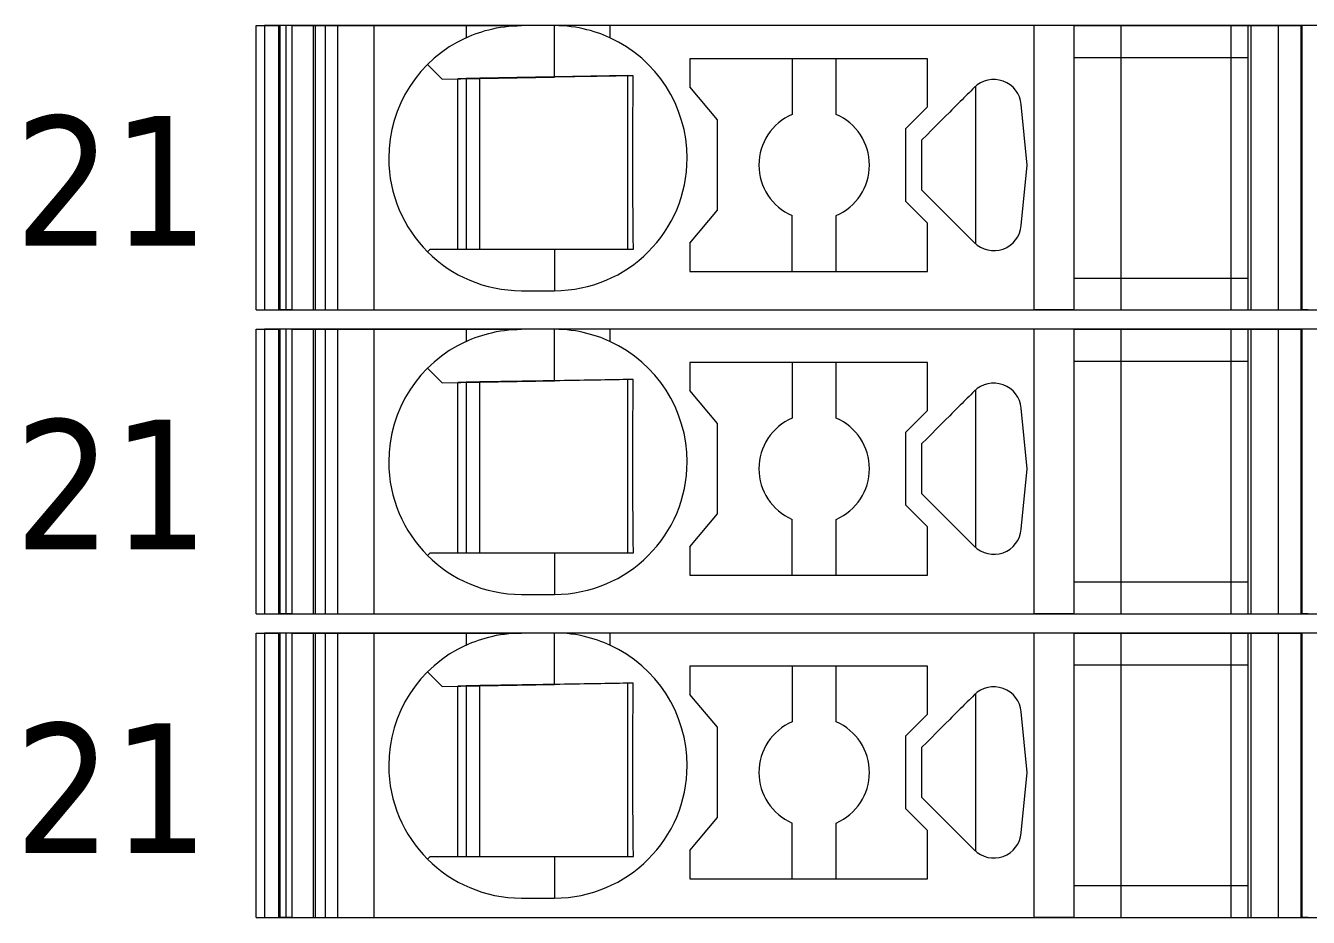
# Model space of a CAD drawing. Header units: millimetres. Extents: x 0 to 1680, y 0 to 1188.
# Drawn here: x 831.68 to 854.89, y 303.35 to 319.5 of the extents above; entities that cross this region are included whole.
import ezdxf
from ezdxf.enums import TextEntityAlignment as Align

# ---------------------------------------------------------------- set-up
doc = ezdxf.new("R2010")
doc.units = ezdxf.units.MM
for name, color, linetype, lineweight in [('EPLAN309', 5, 'Continuous', 5), ('EPLAN493', 5, 'Continuous', 5), ('MAIN-1', 7, 'Continuous', 5), ('MAIN-2', 7, 'Continuous', 5)]:
    doc.layers.add(name, color=color, linetype=linetype, lineweight=lineweight)
doc.styles.add('Tahoma', font='')
doc.styles.get('Tahoma').set_extended_font_data('Tahoma')

# ---------------------------------------------------------------- blocks, each defined once
blk = doc.blocks.new('EPLSYM_LibrarySPECIAL_Symbol12_Variant0_Placement8_6')
at = {"layer": 'EPLAN309', "lineweight": 13, "ltscale": 16}
blk.add_lwpolyline([(0, -5.15), (68.15, -5.15), (68.15, 0), (0, 0)], close=True, dxfattribs=at)
at = {"layer": 'EPLAN493', "color": 5, "style": 'Tahoma'}
blk.add_attdef('17_20450', text='', height=2.3478, dxfattribs=at).set_placement((0, -21.83478), align=Align.MIDDLE_RIGHT)
blk = doc.blocks.new('EPLSYM_LibrarySPECIAL_Symbol12_Variant0_Placement8_7')
at = {"layer": 'EPLAN309', "lineweight": 13, "ltscale": 16}
blk.add_lwpolyline([(0, -5.15), (68.15, -5.15), (68.15, 0), (0, 0)], close=True, dxfattribs=at)
at = {"layer": 'EPLAN493', "color": 5, "style": 'Tahoma'}
blk.add_attdef('17_20450', text='', height=2.3478, dxfattribs=at).set_placement((0, -21.83478), align=Align.MIDDLE_RIGHT)
blk = doc.blocks.new('EPLSYM_LibrarySPECIAL_Symbol12_Variant0_Placement8_8')
at = {"layer": 'EPLAN309', "lineweight": 13, "ltscale": 16}
blk.add_lwpolyline([(0, -5.15), (68.15, -5.15), (68.15, 0), (0, 0)], close=True, dxfattribs=at)
at = {"layer": 'EPLAN493', "color": 5, "style": 'Tahoma'}
blk.add_attdef('17_20450', text='', height=2.3478, dxfattribs=at).set_placement((0, -21.83478), align=Align.MIDDLE_RIGHT)

msp = doc.modelspace()

# ---------------------------------------------------------------- linework, layer by layer
at = {"layer": 'MAIN-1'}
for p, q in [((835.85, 319.5), (836.284, 319.5)), ((835.85, 314.35), (835.85, 319.5)), ((836.393, 319.5), (836.284, 319.5)), ((836.284, 314.35), (836.284, 319.5)), ((836.501, 319.5), (836.393, 319.5)), ((836.393, 314.35), (836.393, 319.5)), ((836.501, 319.5), (839.65, 319.5)), ((836.501, 314.35), (836.501, 319.5)), ((839.65, 319.5), (840.65, 319.5)), ((839.65, 319.5), (839.65, 319.282)), ((840.063, 319.427), (840.131, 319.443)), ((840.131, 319.443), (840.201, 319.458)), ((840.201, 319.458), (840.272, 319.47)), ((840.272, 319.47), (840.346, 319.481)), ((840.346, 319.481), (840.421, 319.489)), ((840.421, 319.489), (840.497, 319.495)), ((840.497, 319.495), (840.573, 319.499)), ((840.573, 319.499), (840.65, 319.5)), ((841.25, 319.5), (840.65, 319.5)), ((841.327, 319.499), (841.25, 319.5)), ((842.25, 319.5), (841.25, 319.5)), ((841.25, 318.568), (841.25, 319.5)), ((841.403, 319.495), (841.327, 319.499)), ((841.479, 319.489), (841.403, 319.495)), ((841.554, 319.481), (841.479, 319.489)), ((841.628, 319.47), (841.554, 319.481)), ((841.699, 319.458), (841.628, 319.47)), ((841.769, 319.443), (841.699, 319.458)), ((841.837, 319.427), (841.769, 319.443)), ((849.932, 319.5), (842.25, 319.5)), ((842.25, 319.5), (842.25, 319.282)), ((850.65, 319.5), (849.932, 319.5)), ((849.932, 314.35), (849.932, 319.5)), ((850.65, 319.5), (853.8, 319.5)), ((850.65, 319.5), (850.65, 314.35)), ((853.8, 319.5), (854.35, 319.5)), ((853.8, 319.5), (853.8, 314.35)), ((854.35, 319.5), (854.784, 319.5)), ((854.35, 319.5), (854.35, 314.35)), ((854.893, 319.5), (854.784, 319.5)), ((854.784, 314.35), (854.784, 319.5)), ((839.65, 319.282), (839.702, 319.305)), ((839.702, 319.305), (839.756, 319.327)), ((839.756, 319.327), (839.813, 319.349)), ((839.813, 319.349), (839.872, 319.37)), ((839.872, 319.37), (839.933, 319.39)), ((839.933, 319.39), (839.997, 319.409)), ((839.997, 319.409), (840.063, 319.427)), ((841.903, 319.409), (841.837, 319.427)), ((841.967, 319.39), (841.903, 319.409)), ((842.028, 319.37), (841.967, 319.39)), ((842.087, 319.349), (842.028, 319.37)), ((842.144, 319.327), (842.087, 319.349)), ((842.198, 319.305), (842.144, 319.327)), ((842.25, 319.282), (842.198, 319.305)), ((838.953, 318.797), (839.217, 318.533)), ((843.7, 318.9), (843.7, 318.389)), ((848, 318.9), (843.7, 318.9)), ((845.55, 318.9), (845.55, 317.892)), ((846.35, 317.892), (846.35, 318.9)), ((848, 318.029), (848, 318.9)), ((850.65, 318.925), (853.8, 318.925)), ((839.217, 318.533), (841.25, 318.568)), ((839.5, 315.45), (839.5, 318.538)), ((839.65, 318.54), (839.65, 315.45)), ((839.9, 315.45), (839.9, 318.545)), ((841.345, 318.57), (841.25, 318.568)), ((841.438, 318.571), (841.345, 318.57)), ((841.53, 318.573), (841.438, 318.571)), ((841.618, 318.575), (841.53, 318.573)), ((841.703, 318.576), (841.618, 318.575)), ((841.786, 318.577), (841.703, 318.576)), ((841.865, 318.579), (841.786, 318.577)), ((841.943, 318.58), (841.865, 318.579)), ((842.017, 318.581), (841.943, 318.58)), ((842.09, 318.582), (842.017, 318.581)), ((842.16, 318.584), (842.09, 318.582)), ((842.229, 318.585), (842.16, 318.584)), ((842.297, 318.586), (842.229, 318.585)), ((842.363, 318.587), (842.297, 318.586)), ((842.428, 318.588), (842.363, 318.587)), ((842.491, 318.589), (842.428, 318.588)), ((842.554, 318.59), (842.491, 318.589)), ((842.615, 318.591), (842.554, 318.59)), ((842.579, 315.45), (842.579, 318.591)), ((842.676, 318.592), (842.615, 318.591)), ((842.675, 318.45), (842.676, 318.522)), ((842.676, 318.522), (842.676, 318.592)), ((842.673, 318.303), (842.674, 318.377)), ((842.673, 318.227), (842.673, 318.303)), ((842.674, 318.377), (842.675, 318.45)), ((844.2, 317.793), (843.7, 318.389)), ((848.752, 318.285), (848.721, 318.253)), ((848.784, 318.316), (848.752, 318.285)), ((848.815, 318.347), (848.784, 318.316)), ((848.846, 318.379), (848.815, 318.347)), ((848.867, 318.398), (848.867, 315.552)), ((842.67, 317.988), (842.671, 318.07)), ((842.671, 318.07), (842.672, 318.149)), ((842.672, 318.149), (842.673, 318.227)), ((848.521, 318.053), (848.483, 318.015)), ((848.558, 318.09), (848.521, 318.053)), ((848.594, 318.126), (848.558, 318.09)), ((848.627, 318.159), (848.594, 318.126)), ((848.658, 318.191), (848.627, 318.159)), ((848.69, 318.222), (848.658, 318.191)), ((848.721, 318.253), (848.69, 318.222)), ((849.802, 316.975), (849.698, 318.072)), ((842.669, 317.817), (842.67, 317.904)), ((842.669, 317.726), (842.669, 317.817)), ((842.67, 317.904), (842.67, 317.988)), ((847.6, 317.629), (848, 318.029)), ((848.323, 317.856), (848.242, 317.774)), ((848.402, 317.934), (848.323, 317.856)), ((848.443, 317.975), (848.402, 317.934)), ((848.483, 318.015), (848.443, 317.975)), ((842.668, 317.632), (842.669, 317.726)), ((842.668, 317.534), (842.668, 317.632)), ((844.2, 316.157), (844.2, 317.793)), ((847.6, 317.629), (847.6, 316.321)), ((848.072, 317.604), (847.986, 317.518)), ((848.158, 317.69), (848.072, 317.604)), ((848.242, 317.774), (848.158, 317.69)), ((842.667, 317.431), (842.668, 317.534)), ((842.667, 317.324), (842.667, 317.431)), ((847.986, 317.518), (847.9, 317.432)), ((847.9, 317.302), (847.9, 317.432)), ((842.667, 317.213), (842.667, 317.324)), ((842.667, 317.1), (842.667, 317.213)), ((847.9, 317.171), (847.9, 317.302)), ((847.9, 317.04), (847.9, 317.171)), ((842.667, 316.979), (842.667, 317.1)), ((842.667, 316.861), (842.667, 316.979)), ((847.9, 316.91), (847.9, 317.04)), ((847.9, 316.779), (847.9, 316.91)), ((849.698, 315.878), (849.802, 316.975)), ((842.667, 316.747), (842.667, 316.861)), ((842.668, 316.638), (842.667, 316.747)), ((847.9, 316.648), (847.9, 316.779)), ((842.668, 316.534), (842.668, 316.638)), ((842.669, 316.434), (842.668, 316.534)), ((842.669, 316.339), (842.669, 316.434)), ((847.9, 316.518), (847.9, 316.648)), ((847.9, 316.518), (848.846, 315.571)), ((842.67, 316.248), (842.669, 316.339)), ((842.671, 316.159), (842.67, 316.248)), ((848, 315.921), (847.6, 316.321)), ((842.672, 316.073), (842.671, 316.159)), ((842.672, 315.99), (842.672, 316.073)), ((842.673, 315.908), (842.672, 315.99)), ((843.7, 315.561), (844.2, 316.157)), ((845.55, 315.05), (845.55, 316.058)), ((846.35, 315.05), (846.35, 316.058)), ((842.674, 315.829), (842.673, 315.908)), ((842.675, 315.75), (842.674, 315.829)), ((842.676, 315.674), (842.675, 315.75)), ((848, 315.05), (848, 315.921)), ((842.676, 315.598), (842.676, 315.674)), ((842.677, 315.524), (842.676, 315.598)), ((842.678, 315.45), (842.677, 315.524)), ((843.7, 315.561), (843.7, 315.05)), ((839, 315.45), (838.953, 315.403)), ((839, 315.45), (841.25, 315.45)), ((841.25, 315.45), (841.342, 315.45)), ((841.25, 315.45), (841.25, 314.7)), ((841.342, 315.45), (841.433, 315.45)), ((841.433, 315.45), (841.523, 315.45)), ((841.523, 315.45), (841.61, 315.45)), ((841.61, 315.45), (841.695, 315.45)), ((841.695, 315.45), (841.778, 315.45)), ((841.778, 315.45), (841.858, 315.45)), ((841.858, 315.45), (841.936, 315.45)), ((841.936, 315.45), (842.011, 315.45)), ((842.011, 315.45), (842.085, 315.45)), ((842.085, 315.45), (842.157, 315.45)), ((842.157, 315.45), (842.226, 315.45)), ((842.226, 315.45), (842.295, 315.45)), ((842.295, 315.45), (842.361, 315.45)), ((842.361, 315.45), (842.427, 315.45)), ((842.427, 315.45), (842.491, 315.45)), ((842.491, 315.45), (842.555, 315.45)), ((842.555, 315.45), (842.617, 315.45)), ((842.617, 315.45), (842.678, 315.45)), ((843.7, 315.05), (848, 315.05)), ((850.65, 314.925), (853.8, 314.925)), ((840.65, 314.7), (841.25, 314.7)), ((835.85, 314.35), (836.284, 314.35)), ((836.393, 314.35), (836.284, 314.35)), ((836.501, 314.35), (836.393, 314.35)), ((836.501, 314.35), (849.932, 314.35)), ((850.65, 314.35), (849.932, 314.35)), ((850.65, 314.35), (853.8, 314.35)), ((853.8, 314.35), (854.35, 314.35)), ((854.35, 314.35), (854.784, 314.35)), ((854.893, 314.35), (854.784, 314.35)), ((835.85, 314), (836.284, 314)), ((835.85, 308.85), (835.85, 314)), ((836.393, 314), (836.284, 314)), ((836.284, 308.85), (836.284, 314)), ((836.501, 314), (836.393, 314)), ((836.393, 308.85), (836.393, 314)), ((836.501, 314), (839.65, 314)), ((836.501, 308.85), (836.501, 314)), ((839.65, 314), (840.65, 314)), ((839.65, 314), (839.65, 313.782)), ((839.813, 313.849), (839.872, 313.87)), ((839.872, 313.87), (839.933, 313.89)), ((839.933, 313.89), (839.997, 313.909)), ((839.997, 313.909), (840.063, 313.927)), ((840.063, 313.927), (840.131, 313.943)), ((840.131, 313.943), (840.201, 313.958)), ((840.201, 313.958), (840.272, 313.97)), ((840.272, 313.97), (840.346, 313.981)), ((840.346, 313.981), (840.421, 313.989)), ((840.421, 313.989), (840.497, 313.995)), ((840.497, 313.995), (840.573, 313.999)), ((840.573, 313.999), (840.65, 314)), ((841.25, 314), (840.65, 314)), ((841.327, 313.999), (841.25, 314)), ((842.25, 314), (841.25, 314)), ((841.25, 313.068), (841.25, 314)), ((841.403, 313.995), (841.327, 313.999)), ((841.479, 313.989), (841.403, 313.995)), ((841.554, 313.981), (841.479, 313.989)), ((841.628, 313.97), (841.554, 313.981)), ((841.699, 313.958), (841.628, 313.97)), ((841.769, 313.943), (841.699, 313.958)), ((841.837, 313.927), (841.769, 313.943)), ((841.903, 313.909), (841.837, 313.927)), ((841.967, 313.89), (841.903, 313.909)), ((842.028, 313.87), (841.967, 313.89)), ((842.087, 313.849), (842.028, 313.87)), ((849.932, 314), (842.25, 314)), ((842.25, 314), (842.25, 313.782)), ((850.65, 314), (849.932, 314)), ((849.932, 308.85), (849.932, 314)), ((850.65, 314), (853.8, 314)), ((850.65, 314), (850.65, 308.85)), ((853.8, 314), (854.35, 314)), ((853.8, 314), (853.8, 308.85)), ((854.35, 314), (854.784, 314)), ((854.35, 314), (854.35, 308.85)), ((854.893, 314), (854.784, 314)), ((854.784, 308.85), (854.784, 314)), ((839.65, 313.782), (839.702, 313.805)), ((839.702, 313.805), (839.756, 313.827)), ((839.756, 313.827), (839.813, 313.849)), ((842.144, 313.827), (842.087, 313.849)), ((842.198, 313.805), (842.144, 313.827)), ((842.25, 313.782), (842.198, 313.805)), ((850.65, 313.425), (853.8, 313.425)), ((838.953, 313.297), (839.217, 313.033)), ((843.7, 313.4), (843.7, 312.889)), ((848, 313.4), (843.7, 313.4)), ((845.55, 313.4), (845.55, 312.392)), ((846.35, 312.392), (846.35, 313.4)), ((848, 312.529), (848, 313.4)), ((839.217, 313.033), (841.25, 313.068)), ((839.5, 309.95), (839.5, 313.038)), ((839.65, 313.04), (839.65, 309.95)), ((839.9, 309.95), (839.9, 313.045)), ((841.345, 313.07), (841.25, 313.068)), ((841.438, 313.071), (841.345, 313.07)), ((841.53, 313.073), (841.438, 313.071)), ((841.618, 313.075), (841.53, 313.073)), ((841.703, 313.076), (841.618, 313.075)), ((841.786, 313.077), (841.703, 313.076)), ((841.865, 313.079), (841.786, 313.077)), ((841.943, 313.08), (841.865, 313.079)), ((842.017, 313.081), (841.943, 313.08)), ((842.09, 313.082), (842.017, 313.081)), ((842.16, 313.084), (842.09, 313.082)), ((842.229, 313.085), (842.16, 313.084)), ((842.297, 313.086), (842.229, 313.085)), ((842.363, 313.087), (842.297, 313.086)), ((842.428, 313.088), (842.363, 313.087)), ((842.491, 313.089), (842.428, 313.088)), ((842.554, 313.09), (842.491, 313.089)), ((842.615, 313.091), (842.554, 313.09)), ((842.579, 309.95), (842.579, 313.091)), ((842.676, 313.092), (842.615, 313.091)), ((842.674, 312.877), (842.675, 312.95)), ((842.675, 312.95), (842.676, 313.022)), ((842.676, 313.022), (842.676, 313.092)), ((842.672, 312.649), (842.673, 312.727)), ((842.673, 312.803), (842.674, 312.877)), ((842.673, 312.727), (842.673, 312.803)), ((844.2, 312.293), (843.7, 312.889)), ((848.69, 312.722), (848.658, 312.691)), ((848.721, 312.753), (848.69, 312.722)), ((848.752, 312.785), (848.721, 312.753)), ((848.784, 312.816), (848.752, 312.785)), ((848.815, 312.847), (848.784, 312.816)), ((848.846, 312.879), (848.815, 312.847)), ((848.867, 312.898), (848.867, 310.052)), ((842.67, 312.488), (842.671, 312.57)), ((842.67, 312.404), (842.67, 312.488)), ((842.671, 312.57), (842.672, 312.649)), ((847.6, 312.129), (848, 312.529)), ((848.443, 312.475), (848.402, 312.434)), ((848.483, 312.515), (848.443, 312.475)), ((848.521, 312.553), (848.483, 312.515)), ((848.558, 312.59), (848.521, 312.553)), ((848.594, 312.626), (848.558, 312.59)), ((848.627, 312.659), (848.594, 312.626)), ((848.658, 312.691), (848.627, 312.659)), ((849.802, 311.475), (849.698, 312.572)), ((842.669, 312.317), (842.67, 312.404)), ((842.669, 312.226), (842.669, 312.317)), ((844.2, 310.657), (844.2, 312.293)), ((848.242, 312.274), (848.158, 312.19)), ((848.323, 312.356), (848.242, 312.274)), ((848.402, 312.434), (848.323, 312.356)), ((842.667, 311.931), (842.668, 312.034)), ((842.668, 312.132), (842.669, 312.226)), ((842.668, 312.034), (842.668, 312.132)), ((847.6, 312.129), (847.6, 310.821)), ((847.986, 312.018), (847.9, 311.932)), ((848.072, 312.104), (847.986, 312.018)), ((848.158, 312.19), (848.072, 312.104)), ((842.667, 311.824), (842.667, 311.931)), ((842.667, 311.713), (842.667, 311.824)), ((847.9, 311.802), (847.9, 311.932)), ((847.9, 311.671), (847.9, 311.802)), ((842.667, 311.6), (842.667, 311.713)), ((842.667, 311.479), (842.667, 311.6)), ((847.9, 311.54), (847.9, 311.671)), ((842.667, 311.361), (842.667, 311.479)), ((842.667, 311.247), (842.667, 311.361)), ((847.9, 311.41), (847.9, 311.54)), ((847.9, 311.279), (847.9, 311.41)), ((849.698, 310.378), (849.802, 311.475)), ((842.668, 311.138), (842.667, 311.247)), ((842.668, 311.034), (842.668, 311.138)), ((847.9, 311.148), (847.9, 311.279)), ((847.9, 311.018), (847.9, 311.148)), ((842.669, 310.934), (842.668, 311.034)), ((842.669, 310.839), (842.669, 310.934)), ((847.9, 311.018), (848.846, 310.071)), ((842.67, 310.748), (842.669, 310.839)), ((842.671, 310.659), (842.67, 310.748)), ((842.672, 310.573), (842.671, 310.659)), ((843.7, 310.061), (844.2, 310.657)), ((848, 310.421), (847.6, 310.821)), ((842.672, 310.49), (842.672, 310.573)), ((842.673, 310.408), (842.672, 310.49)), ((842.674, 310.329), (842.673, 310.408)), ((845.55, 309.55), (845.55, 310.558)), ((846.35, 309.55), (846.35, 310.558)), ((848, 309.55), (848, 310.421)), ((842.675, 310.25), (842.674, 310.329)), ((842.676, 310.174), (842.675, 310.25)), ((842.676, 310.098), (842.676, 310.174)), ((839, 309.95), (838.953, 309.903)), ((839, 309.95), (841.25, 309.95)), ((841.25, 309.95), (841.342, 309.95)), ((841.25, 309.95), (841.25, 309.2)), ((841.342, 309.95), (841.433, 309.95)), ((841.433, 309.95), (841.523, 309.95)), ((841.523, 309.95), (841.61, 309.95)), ((841.61, 309.95), (841.695, 309.95)), ((841.695, 309.95), (841.778, 309.95)), ((841.778, 309.95), (841.858, 309.95)), ((841.858, 309.95), (841.936, 309.95)), ((841.936, 309.95), (842.011, 309.95)), ((842.011, 309.95), (842.085, 309.95)), ((842.085, 309.95), (842.157, 309.95)), ((842.157, 309.95), (842.226, 309.95)), ((842.226, 309.95), (842.295, 309.95)), ((842.295, 309.95), (842.361, 309.95)), ((842.361, 309.95), (842.427, 309.95)), ((842.427, 309.95), (842.491, 309.95)), ((842.491, 309.95), (842.555, 309.95)), ((842.555, 309.95), (842.617, 309.95)), ((842.617, 309.95), (842.678, 309.95)), ((842.677, 310.024), (842.676, 310.098)), ((842.678, 309.95), (842.677, 310.024)), ((843.7, 310.061), (843.7, 309.55)), ((843.7, 309.55), (848, 309.55)), ((850.65, 309.425), (853.8, 309.425)), ((840.65, 309.2), (841.25, 309.2)), ((835.85, 308.85), (836.284, 308.85)), ((836.393, 308.85), (836.284, 308.85)), ((836.501, 308.85), (836.393, 308.85)), ((836.501, 308.85), (849.932, 308.85)), ((850.65, 308.85), (849.932, 308.85)), ((850.65, 308.85), (853.8, 308.85)), ((853.8, 308.85), (854.35, 308.85)), ((854.35, 308.85), (854.784, 308.85)), ((854.893, 308.85), (854.784, 308.85)), ((835.85, 308.5), (836.284, 308.5)), ((835.85, 303.35), (835.85, 308.5)), ((836.393, 308.5), (836.284, 308.5)), ((836.284, 303.35), (836.284, 308.5)), ((836.501, 308.5), (836.393, 308.5)), ((836.393, 303.35), (836.393, 308.5)), ((836.501, 308.5), (839.65, 308.5)), ((836.501, 303.35), (836.501, 308.5)), ((839.65, 308.5), (840.65, 308.5)), ((839.65, 308.5), (839.65, 308.282)), ((839.65, 308.282), (839.702, 308.305)), ((839.702, 308.305), (839.756, 308.327)), ((839.756, 308.327), (839.813, 308.349)), ((839.813, 308.349), (839.872, 308.37)), ((839.872, 308.37), (839.933, 308.39)), ((839.933, 308.39), (839.997, 308.409)), ((839.997, 308.409), (840.063, 308.427)), ((840.063, 308.427), (840.131, 308.443)), ((840.131, 308.443), (840.201, 308.458)), ((840.201, 308.458), (840.272, 308.47)), ((840.272, 308.47), (840.346, 308.481)), ((840.346, 308.481), (840.421, 308.489)), ((840.421, 308.489), (840.497, 308.495)), ((840.497, 308.495), (840.573, 308.499)), ((840.573, 308.499), (840.65, 308.5)), ((841.25, 308.5), (840.65, 308.5)), ((841.327, 308.499), (841.25, 308.5)), ((842.25, 308.5), (841.25, 308.5)), ((841.25, 307.568), (841.25, 308.5)), ((841.403, 308.495), (841.327, 308.499)), ((841.479, 308.489), (841.403, 308.495)), ((841.554, 308.481), (841.479, 308.489)), ((841.628, 308.47), (841.554, 308.481)), ((841.699, 308.458), (841.628, 308.47)), ((841.769, 308.443), (841.699, 308.458)), ((841.837, 308.427), (841.769, 308.443)), ((841.903, 308.409), (841.837, 308.427)), ((841.967, 308.39), (841.903, 308.409)), ((842.028, 308.37), (841.967, 308.39)), ((842.087, 308.349), (842.028, 308.37)), ((842.144, 308.327), (842.087, 308.349)), ((842.198, 308.305), (842.144, 308.327)), ((842.25, 308.282), (842.198, 308.305)), ((849.932, 308.5), (842.25, 308.5)), ((842.25, 308.5), (842.25, 308.282)), ((850.65, 308.5), (849.932, 308.5)), ((849.932, 303.35), (849.932, 308.5)), ((850.65, 308.5), (853.8, 308.5)), ((850.65, 308.5), (850.65, 303.35)), ((853.8, 308.5), (854.35, 308.5)), ((853.8, 308.5), (853.8, 303.35)), ((854.35, 308.5), (854.784, 308.5)), ((854.35, 308.5), (854.35, 303.35)), ((854.893, 308.5), (854.784, 308.5)), ((854.784, 303.35), (854.784, 308.5)), ((843.7, 307.9), (843.7, 307.389)), ((848, 307.9), (843.7, 307.9)), ((845.55, 307.9), (845.55, 306.892)), ((846.35, 306.892), (846.35, 307.9)), ((848, 307.029), (848, 307.9)), ((850.65, 307.925), (853.8, 307.925)), ((838.953, 307.797), (839.217, 307.533)), ((839.217, 307.533), (841.25, 307.568)), ((839.5, 304.45), (839.5, 307.538)), ((839.65, 307.54), (839.65, 304.45)), ((839.9, 304.45), (839.9, 307.545)), ((841.345, 307.57), (841.25, 307.568)), ((841.438, 307.571), (841.345, 307.57)), ((841.53, 307.573), (841.438, 307.571)), ((841.618, 307.575), (841.53, 307.573)), ((841.703, 307.576), (841.618, 307.575)), ((841.786, 307.577), (841.703, 307.576)), ((841.865, 307.579), (841.786, 307.577)), ((841.943, 307.58), (841.865, 307.579)), ((842.017, 307.581), (841.943, 307.58)), ((842.09, 307.582), (842.017, 307.581)), ((842.16, 307.584), (842.09, 307.582)), ((842.229, 307.585), (842.16, 307.584)), ((842.297, 307.586), (842.229, 307.585)), ((842.363, 307.587), (842.297, 307.586)), ((842.428, 307.588), (842.363, 307.587)), ((842.491, 307.589), (842.428, 307.588)), ((842.554, 307.59), (842.491, 307.589)), ((842.615, 307.591), (842.554, 307.59)), ((842.579, 304.45), (842.579, 307.591)), ((842.676, 307.592), (842.615, 307.591)), ((842.673, 307.303), (842.674, 307.377)), ((842.674, 307.377), (842.675, 307.45)), ((842.675, 307.45), (842.676, 307.522)), ((842.676, 307.522), (842.676, 307.592)), ((844.2, 306.793), (843.7, 307.389)), ((848.846, 307.379), (848.815, 307.347)), ((848.867, 307.398), (848.867, 304.552)), ((842.671, 307.07), (842.672, 307.149)), ((842.672, 307.149), (842.673, 307.227)), ((842.673, 307.227), (842.673, 307.303)), ((848.627, 307.159), (848.594, 307.126)), ((848.658, 307.191), (848.627, 307.159)), ((848.69, 307.222), (848.658, 307.191)), ((848.721, 307.253), (848.69, 307.222)), ((848.752, 307.285), (848.721, 307.253)), ((848.784, 307.316), (848.752, 307.285)), ((848.815, 307.347), (848.784, 307.316)), ((842.669, 306.817), (842.67, 306.904)), ((842.67, 306.988), (842.671, 307.07)), ((842.67, 306.904), (842.67, 306.988)), ((847.6, 306.629), (848, 307.029)), ((848.402, 306.934), (848.323, 306.856)), ((848.443, 306.975), (848.402, 306.934)), ((848.483, 307.015), (848.443, 306.975)), ((848.521, 307.053), (848.483, 307.015)), ((848.558, 307.09), (848.521, 307.053)), ((848.594, 307.126), (848.558, 307.09)), ((849.802, 305.975), (849.698, 307.072)), ((842.668, 306.632), (842.669, 306.726)), ((842.669, 306.726), (842.669, 306.817)), ((844.2, 305.157), (844.2, 306.793)), ((848.158, 306.69), (848.072, 306.604)), ((848.242, 306.774), (848.158, 306.69)), ((848.323, 306.856), (848.242, 306.774)), ((842.667, 306.431), (842.668, 306.534)), ((842.668, 306.534), (842.668, 306.632)), ((847.6, 306.629), (847.6, 305.321)), ((847.986, 306.518), (847.9, 306.432)), ((848.072, 306.604), (847.986, 306.518)), ((842.667, 306.324), (842.667, 306.431)), ((842.667, 306.213), (842.667, 306.324)), ((842.667, 306.1), (842.667, 306.213)), ((847.9, 306.302), (847.9, 306.432)), ((847.9, 306.171), (847.9, 306.302)), ((842.667, 305.979), (842.667, 306.1)), ((842.667, 305.861), (842.667, 305.979)), ((847.9, 306.04), (847.9, 306.171)), ((847.9, 305.91), (847.9, 306.04)), ((849.698, 304.878), (849.802, 305.975)), ((842.667, 305.747), (842.667, 305.861)), ((842.668, 305.638), (842.667, 305.747)), ((847.9, 305.779), (847.9, 305.91)), ((847.9, 305.648), (847.9, 305.779)), ((842.668, 305.534), (842.668, 305.638)), ((842.669, 305.434), (842.668, 305.534)), ((847.9, 305.518), (847.9, 305.648)), ((847.9, 305.518), (848.846, 304.571)), ((842.669, 305.339), (842.669, 305.434)), ((842.67, 305.248), (842.669, 305.339)), ((848, 304.921), (847.6, 305.321)), ((842.671, 305.159), (842.67, 305.248)), ((842.672, 305.073), (842.671, 305.159)), ((842.672, 304.99), (842.672, 305.073)), ((843.7, 304.561), (844.2, 305.157)), ((845.55, 304.05), (845.55, 305.058)), ((846.35, 304.05), (846.35, 305.058)), ((842.673, 304.908), (842.672, 304.99)), ((842.674, 304.829), (842.673, 304.908)), ((842.675, 304.75), (842.674, 304.829)), ((848, 304.05), (848, 304.921)), ((842.676, 304.674), (842.675, 304.75)), ((842.676, 304.598), (842.676, 304.674)), ((842.677, 304.524), (842.676, 304.598)), ((839, 304.45), (838.953, 304.403)), ((839, 304.45), (841.25, 304.45)), ((841.25, 304.45), (841.342, 304.45)), ((841.25, 304.45), (841.25, 303.7)), ((841.342, 304.45), (841.433, 304.45)), ((841.433, 304.45), (841.523, 304.45)), ((841.523, 304.45), (841.61, 304.45)), ((841.61, 304.45), (841.695, 304.45)), ((841.695, 304.45), (841.778, 304.45)), ((841.778, 304.45), (841.858, 304.45)), ((841.858, 304.45), (841.936, 304.45)), ((841.936, 304.45), (842.011, 304.45)), ((842.011, 304.45), (842.085, 304.45)), ((842.085, 304.45), (842.157, 304.45)), ((842.157, 304.45), (842.226, 304.45)), ((842.226, 304.45), (842.295, 304.45)), ((842.295, 304.45), (842.361, 304.45)), ((842.361, 304.45), (842.427, 304.45)), ((842.427, 304.45), (842.491, 304.45)), ((842.491, 304.45), (842.555, 304.45)), ((842.555, 304.45), (842.617, 304.45)), ((842.617, 304.45), (842.678, 304.45)), ((842.678, 304.45), (842.677, 304.524)), ((843.7, 304.561), (843.7, 304.05)), ((843.7, 304.05), (848, 304.05)), ((850.65, 303.925), (853.8, 303.925)), ((840.65, 303.7), (841.25, 303.7)), ((835.85, 303.35), (836.284, 303.35)), ((836.393, 303.35), (836.284, 303.35)), ((836.501, 303.35), (836.393, 303.35)), ((836.501, 303.35), (849.932, 303.35)), ((850.65, 303.35), (849.932, 303.35)), ((850.65, 303.35), (853.8, 303.35)), ((853.8, 303.35), (854.35, 303.35)), ((854.35, 303.35), (854.784, 303.35)), ((854.893, 303.35), (854.784, 303.35))]:
    msp.add_line(p, q, dxfattribs=at)
for centre, radius, start, end in [((840.65, 317.1), 2.4, 114.6244, 180), ((841.25, 317.1), 2.4, 0, 65.3756), ((849.2, 318.025), 0.5, 5.4404, 135), ((845.95, 316.975), 1, 113.5782, 180), ((845.95, 316.975), 1, 0, 66.4218), ((840.65, 317.1), 2.4, 180, 270), ((841.25, 317.1), 2.4, 270, 0), ((845.95, 316.975), 1, 180, 246.4218), ((845.95, 316.975), 1, 293.5782, 0), ((849.2, 315.925), 0.5, 225, 354.5596), ((840.65, 311.6), 2.4, 114.6244, 180), ((841.25, 311.6), 2.4, 0, 65.3756), ((849.2, 312.525), 0.5, 5.4404, 135), ((845.95, 311.475), 1, 113.5782, 180), ((845.95, 311.475), 1, 0, 66.4218), ((840.65, 311.6), 2.4, 180, 270), ((841.25, 311.6), 2.4, 270, 0), ((845.95, 311.475), 1, 180, 246.4218), ((845.95, 311.475), 1, 293.5782, 0), ((849.2, 310.425), 0.5, 225, 354.5596), ((840.65, 306.1), 2.4, 114.6244, 180), ((841.25, 306.1), 2.4, 0, 65.3756), ((849.2, 307.025), 0.5, 5.4404, 135), ((845.95, 305.975), 1, 113.5782, 180), ((845.95, 305.975), 1, 0, 66.4218), ((840.65, 306.1), 2.4, 180, 270), ((841.25, 306.1), 2.4, 270, 0), ((845.95, 305.975), 1, 180, 246.4218), ((845.95, 305.975), 1, 293.5782, 0), ((849.2, 304.925), 0.5, 225, 354.5596)]:
    msp.add_arc(centre, radius, start, end, dxfattribs=at)
at = {"layer": 'MAIN-2'}
for p, q in [((836.256, 319.5), (836.256, 314.35)), ((836.889, 314.35), (836.889, 319.5)), ((836.917, 319.5), (836.917, 314.35)), ((837.102, 319.5), (837.102, 314.35)), ((837.32, 319.5), (837.32, 314.35)), ((837.981, 319.5), (837.981, 314.35)), ((851.506, 314.35), (851.506, 319.5)), ((853.491, 319.5), (853.491, 314.35)), ((853.85, 319.5), (853.85, 314.35)), ((854.756, 319.5), (854.756, 314.35)), ((839.217, 318.533), (839.5, 318.538)), ((839.65, 318.542), (839.5, 318.539)), ((839.5, 318.539), (839.5, 318.538)), ((839.5, 318.538), (839.5, 318.538)), ((839.9, 318.548), (839.65, 318.543)), ((839.65, 318.542), (839.65, 318.543)), ((839.65, 318.542), (839.65, 318.54)), ((839.9, 318.553), (842.579, 318.6)), ((839.9, 318.548), (839.9, 318.553)), ((839.9, 318.545), (839.9, 318.548)), ((842.579, 318.6), (842.676, 318.592)), ((842.579, 318.591), (842.579, 318.6)), ((839.65, 315.45), (839.65, 315.45)), ((839.9, 315.45), (839.9, 315.45)), ((836.256, 314), (836.256, 308.85)), ((836.889, 308.85), (836.889, 314)), ((836.917, 314), (836.917, 308.85)), ((837.102, 314), (837.102, 308.85)), ((837.32, 314), (837.32, 308.85)), ((837.981, 314), (837.981, 308.85)), ((851.506, 308.85), (851.506, 314)), ((853.491, 314), (853.491, 308.85)), ((853.85, 314), (853.85, 308.85)), ((854.756, 314), (854.756, 308.85)), ((839.217, 313.033), (839.5, 313.038)), ((839.65, 313.042), (839.5, 313.039)), ((839.5, 313.039), (839.5, 313.038)), ((839.5, 313.038), (839.5, 313.038)), ((839.9, 313.048), (839.65, 313.043)), ((839.65, 313.042), (839.65, 313.043)), ((839.65, 313.042), (839.65, 313.04)), ((839.9, 313.053), (842.579, 313.1)), ((839.9, 313.048), (839.9, 313.053)), ((839.9, 313.045), (839.9, 313.048)), ((842.579, 313.1), (842.676, 313.092)), ((842.579, 313.091), (842.579, 313.1)), ((839.65, 309.95), (839.65, 309.95)), ((839.9, 309.95), (839.9, 309.95)), ((836.256, 308.5), (836.256, 303.35)), ((836.889, 303.35), (836.889, 308.5)), ((836.917, 308.5), (836.917, 303.35)), ((837.102, 308.5), (837.102, 303.35)), ((837.32, 308.5), (837.32, 303.35)), ((837.981, 308.5), (837.981, 303.35)), ((851.506, 303.35), (851.506, 308.5)), ((853.491, 308.5), (853.491, 303.35)), ((853.85, 308.5), (853.85, 303.35)), ((854.756, 308.5), (854.756, 303.35)), ((839.9, 307.553), (842.579, 307.6)), ((842.579, 307.6), (842.676, 307.592)), ((842.579, 307.591), (842.579, 307.6)), ((839.217, 307.533), (839.5, 307.538)), ((839.65, 307.542), (839.5, 307.539)), ((839.5, 307.539), (839.5, 307.538)), ((839.5, 307.538), (839.5, 307.538)), ((839.9, 307.548), (839.65, 307.543)), ((839.65, 307.542), (839.65, 307.543)), ((839.65, 307.542), (839.65, 307.54)), ((839.9, 307.548), (839.9, 307.553)), ((839.9, 307.545), (839.9, 307.548)), ((839.65, 304.45), (839.65, 304.45)), ((839.9, 304.45), (839.9, 304.45))]:
    msp.add_line(p, q, dxfattribs=at)

# ---------------------------------------------------------------- block references
ref = msp.add_blockref('EPLSYM_LibrarySPECIAL_Symbol12_Variant0_Placement8_6', (836, 319.5))
ref.add_attrib('17_20450', '21', dxfattribs={"layer": 'EPLAN493', "color": 5, "height": 2.3478, "style": 'Tahoma'}).set_placement((835, 316.69), align=Align.MIDDLE_RIGHT)
ref = msp.add_blockref('EPLSYM_LibrarySPECIAL_Symbol12_Variant0_Placement8_7', (836, 314))
ref.add_attrib('17_20450', '21', dxfattribs={"layer": 'EPLAN493', "color": 5, "height": 2.3478, "style": 'Tahoma'}).set_placement((835, 311.19), align=Align.MIDDLE_RIGHT)
ref = msp.add_blockref('EPLSYM_LibrarySPECIAL_Symbol12_Variant0_Placement8_8', (836, 308.5))
ref.add_attrib('17_20450', '21', dxfattribs={"layer": 'EPLAN493', "color": 5, "height": 2.3478, "style": 'Tahoma'}).set_placement((835, 305.69), align=Align.MIDDLE_RIGHT)

doc.saveas('drawing.dxf')
